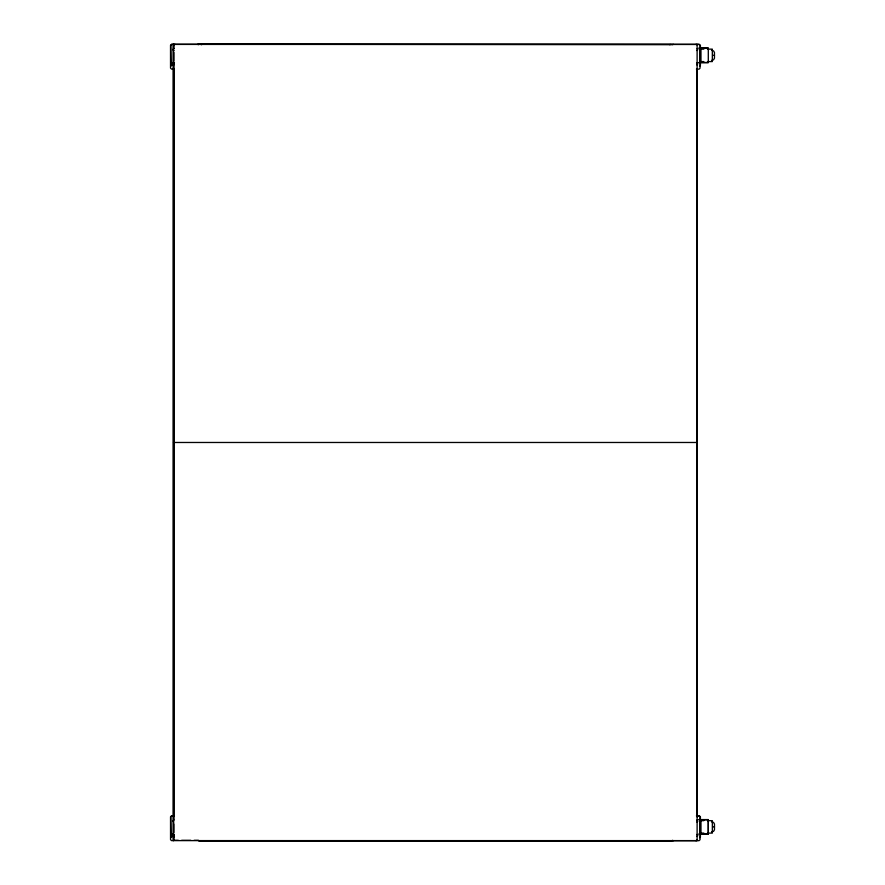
<?xml version="1.0" encoding="UTF-8"?>
<svg xmlns="http://www.w3.org/2000/svg" width="885" height="885" viewBox="0 0 885 885"><rect width="100%" height="100%" fill="white"/><g stroke="black" fill="none" stroke-linecap="round" stroke-linejoin="round"><path stroke-width="1.33" d="M697.126 839.688L696.064 840.75M173.902 840.164L173.858 836.314M173.891 44.814L173.847 48.675M173.902 816.346L173.858 820.196M178.339 840.33L173.98 840.285M190.784 840.33L181.624 840.33M173.847 52.337L173.847 61.109M173.847 64.782L173.891 68.643M173.858 823.869L173.858 832.641M173.969 44.704L174.81 44.283M198.428 840.285L194.069 840.33M713.421 60.003L714.461 58.211L714.461 52.503L713.421 50.711M713.432 831.535L714.472 829.743L714.472 824.035L713.432 822.242M672.545 44.648L673.297 44.327M669.702 44.681L670.332 44.471M699.637 66.209L700.411 65.213L700.411 45.511L699.371 44.471L171.856 44.416L170.816 45.456L171.225 65.977M699.648 837.741L700.411 836.734L700.411 816.899L699.648 816.036L696.617 816.003M696.938 50.545L697.789 49.637L697.137 48.587M696.949 822.077L697.8 821.169L696.882 820.052M696.926 64.926L697.778 63.753L696.882 62.901M696.938 836.447L697.8 835.551L696.893 834.422M173.836 48.476L172.807 49.726L174.024 50.489M173.847 819.997L172.785 820.992L173.77 822.043M171.867 815.948L170.827 816.988L171.236 837.509M672.224 44.56L198.638 44.25M699.006 48.055L708.299 48.055L708.299 62.658L699.006 62.658M699.006 48.221L708.277 48.221M703.829 49.14L699.803 49.14L699.803 61.585L703.829 61.585M707.491 49.14L712.336 49.14L712.336 61.585L707.491 61.585M711.695 50.434L712.37 50.434M713.177 55.357L714.461 55.357M711.695 60.28L712.37 60.28M174.445 62.569L173.15 62.569A1.294 1.294 0 0 0 172.232 62.946M699.006 62.492L708.277 62.492M173.15 63.864L173.803 63.864M174.157 69.085L171.513 69.085L170.528 68.112L170.528 45.246L171.513 44.261L699.061 44.316L700.035 45.301L700.035 68.156L699.061 69.141L696.418 69.141M697.126 69.218L696.982 815.859M173.515 442.478L697.114 442.478M174.168 815.793L171.524 815.793L170.539 816.778L170.539 839.644L171.524 840.617L697.114 840.617L697.114 44.327M696.429 815.848L699.073 815.848L700.046 816.822L700.046 839.688L699.073 840.673L198.649 840.65M699.017 819.587L708.31 819.587L708.31 834.179L699.017 834.179M699.017 819.753L708.288 819.753L708.288 834.013L699.017 834.013M703.841 820.66L699.814 820.66L699.814 833.106L703.841 833.106M707.502 820.66L712.348 820.66L712.348 833.106L707.502 833.106M711.695 821.966L712.381 821.966M713.188 826.889L714.472 826.889M711.695 831.811L712.381 831.811M173.161 835.396L173.803 835.396M174.456 836.69L173.161 836.69A1.294 1.294 0 0 1 172.033 836.037M200.884 44.416L201.625 44.726M173.991 62.857L172.774 63.93L173.869 64.882M174.002 834.389L172.807 835.197L173.88 836.413M696.053 44.327L696.805 44.648M197.576 44.283L198.417 44.704M673.308 840.75L672.456 840.33M696.904 816.28L697.126 816.932M700.898 49.14L700.898 61.585M700.909 820.66L700.909 833.106M672.235 840.728L198.649 840.728M173.803 69.174L173.803 815.815M173.803 834.743L173.803 836.037M173.803 63.211L173.803 64.516M173.703 69.174L173.659 815.815M173.515 44.327L173.515 840.617M173.228 44.327L173.228 840.617M172.498 64.981A1.294 1.294 0 0 1 172.232 64.782M172.033 834.743A1.294 1.294 0 0 1 173.161 834.101"/></g></svg>
